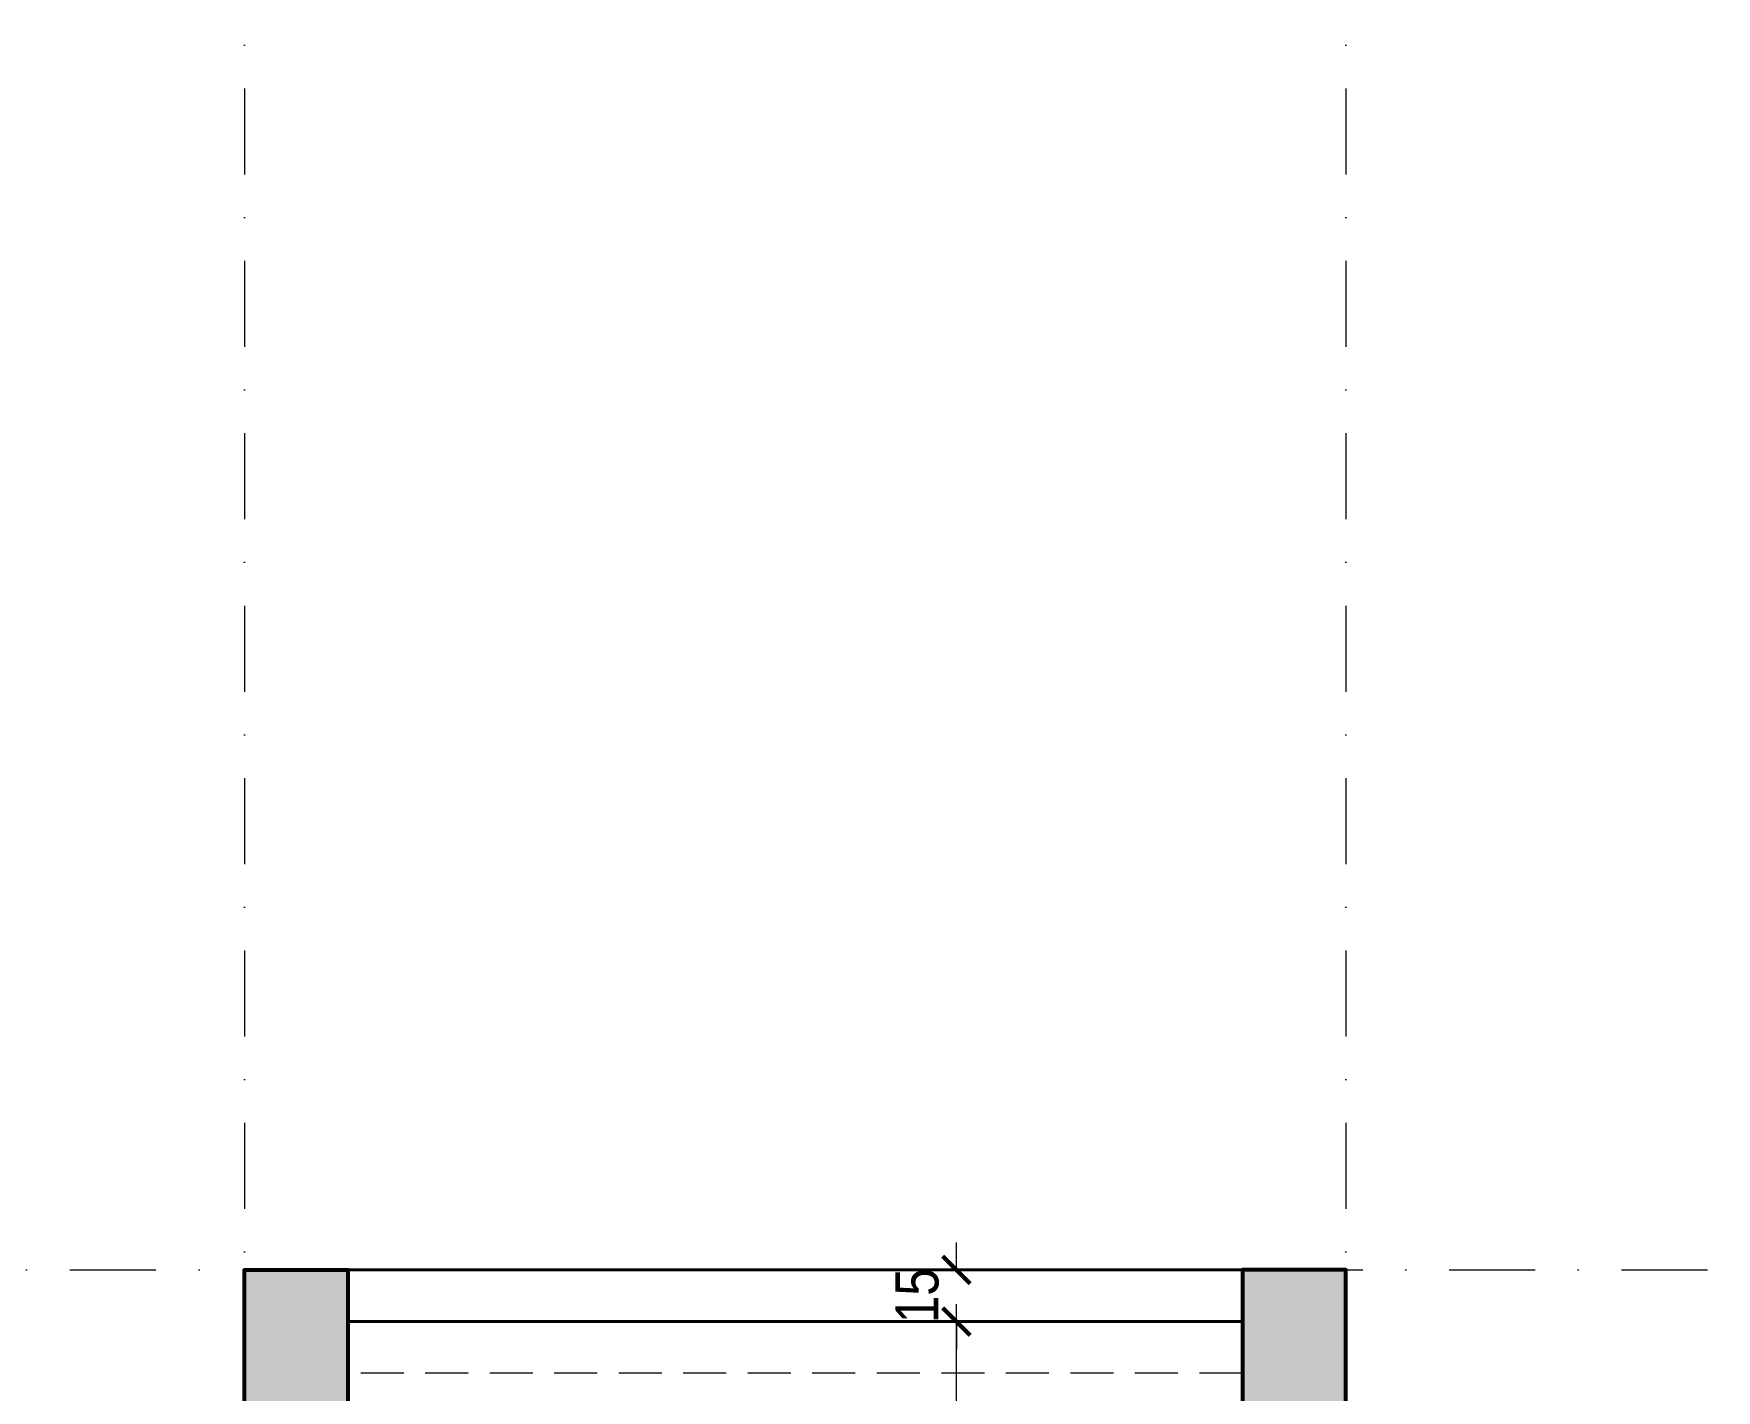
# Model space of a CAD drawing. Header units: centimetres. Extents: x 6300 to 11550, y 0 to 5300.
# Drawn here: x 9288.8 to 9777.8, y 2911.4 to 3305.7 of the extents above; entities that cross this region are included whole.
import ezdxf
from ezdxf.xclip import XClip

# ---------------------------------------------------------------- set-up
doc = ezdxf.new("R2010")
doc.units = ezdxf.units.CM
doc.header["$LTSCALE"] = 100
doc.header["$XCLIPFRAME"] = 0
doc.linetypes.add('D BLOK_AKS_NK$0$DASHDOT2', pattern=[0.5, 0.25, -0.125, 0, -0.125])
doc.linetypes.add('D BLOK_STA_NK$0$HIDDEN2', pattern=[0.1875, 0.125, -0.0625])
for name, color, linetype, lineweight in [('D BLOK_AKS_NK$0$MYD - AKS', 8, 'D BLOK_AKS_NK$0$DASHDOT2', 15), ('D BLOK_MERDİVEN_NK$0$MYD - B-H', 37, 'Continuous', 20), ('D BLOK_MERDİVEN_NK$0$MYD - BA', 6, 'Continuous', 53), ('D BLOK_MERDİVEN_NK$0$MYD - DUVAR', 4, 'Continuous', 40), ('D BLOK_MERDİVEN_NK$0$MYD - WIPEOUT', 241, 'Continuous', 0), ('D BLOK_STA_NK$0$MYD - IZ-1', 8, 'D BLOK_STA_NK$0$HIDDEN2', 20), ('D BLOK_ZK$0$MYD - DIM-IC', 10, 'Continuous', 20)]:
    doc.layers.add(name, color=color, linetype=linetype, lineweight=lineweight)
doc.layers.add('D BLOK_ZK$0$MYD - ALAN-NET', color=30, linetype='Continuous', lineweight=9, plot=False)
doc.styles.add('D BLOK_ZK$0$MYD_1.25mm', font='ARIALN.TTF', dxfattribs={"height": 12.5})
doc.dimstyles.new('D BLOK_ZK$0$MYD_DIM050', dxfattribs={"dimscale": 0, "dimtxt": 12.5, "dimasz": 8, "dimexe": 5, "dimexo": 0, "dimgap": 5, "dimtad": 1, "dimdec": 1, "dimrnd": 0.5, "dimzin": 12, "dimdsep": 46, "dimtxsty": 'D BLOK_ZK$0$MYD_1.25mm', "dimblk": 'D BLOK_ZK$0$_ARCHTICK', "dimcen": 0.09, "dimdle": 5, "dimclrd": 256, "dimclre": 256, "dimclrt": 256, "dimadec": 0, "dimazin": 0, "dimtfac": 1, "dimtdec": 1, "dimtix": 1, "dimtofl": 0, "dimtmove": 2, "dimatfit": 1, "dimldrblk": 'D BLOK_ZK$0$_ARCHTICK', "dimfxl": 30, "dimfxlon": 1, "dimtolj": 1, "dimtzin": 0, "dimlwd": -1, "dimlwe": -1, "dimarcsym": 0})

# ---------------------------------------------------------------- blocks, each defined once
blk = doc.blocks.new('D BLOK_MERDİVEN_NK')
for points in [[(3050.11, 2946.42), (3080.11, 2946.42), (3080.11, 2226.42), (3050.11, 2226.42)], [(3340.11, 2946.42), (3370.11, 2946.42), (3370.11, 2226.42), (3340.11, 2226.42)]]:
    blk.add_wipeout(points).dxf.layer = 'D BLOK_MERDİVEN_NK$0$MYD - WIPEOUT'
at = {"layer": 'D BLOK_MERDİVEN_NK$0$MYD - B-H'}
h = blk.add_hatch(dxfattribs=at)
h.set_pattern_fill('ANSI33', color=256)
h.paths.add_polyline_path([(3080.11, 2226.42), (3050.11, 2226.42), (3050.11, 2946.42), (3080.11, 2946.42)])
h = blk.add_hatch(dxfattribs=at)
h.set_pattern_fill('ANSI33', color=256)
h.paths.add_polyline_path([(3340.11, 2226.42), (3370.11, 2226.42), (3370.11, 2946.42), (3340.11, 2946.42)])
at = {"layer": 'D BLOK_MERDİVEN_NK$0$MYD - BA'}
for points in [[(3080.11, 2226.42), (3050.11, 2226.42), (3050.11, 2946.42), (3080.11, 2946.42)], [(3340.11, 2226.42), (3370.11, 2226.42), (3370.11, 2946.42), (3340.11, 2946.42)]]:
    blk.add_lwpolyline(points, close=True, dxfattribs=at)
at = {"layer": 'D BLOK_MERDİVEN_NK$0$MYD - DUVAR'}
blk.add_lwpolyline([(3080.11, 2946.42), (3340.11, 2946.42), (3340.11, 2931.42), (3080.11, 2931.42)], close=True, dxfattribs=at)
blk = doc.blocks.new('D BLOK_STA_NK')
at = {"layer": 'D BLOK_STA_NK$0$MYD - IZ-1', "color": 215, "true_color": 0xa953a0}
blk.add_lwpolyline([(3080.11, 2946.42), (3340.11, 2946.42), (3340.11, 2916.42), (3080.11, 2916.42)], close=True, dxfattribs=at)
blk = doc.blocks.new('D BLOK_AKS_NK')
at = {"layer": 'D BLOK_AKS_NK$0$MYD - AKS'}
for points in [[(3050.11, 3540.24), (3050.11, 942.88)], [(3370.11, 3540.24), (3370.11, 942.88)], [(193.78, 2946.42), (4534.65, 2946.42)]]:
    blk.add_lwpolyline(points, dxfattribs=at)
blk = doc.blocks.new('D BLOK_ZK$0$_ARCHTICK')
at = {"color": 0, "linetype": 'ByBlock', "const_width": 0.15}
blk.add_lwpolyline([(-0.5, -0.5), (0.5, 0.5)], dxfattribs=at)
blk = doc.blocks.new('*D231')
at = {"layer": 'D BLOK_ZK$0$MYD - DIM-IC', "transparency": 16777216}
for p, q in [((3256.98, 2381.42), (3256.98, 2936.42)), ((3256.98, 2931.42), (3261.98, 2931.42)), ((3256.98, 2386.42), (3261.98, 2386.42))]:
    blk.add_line(p, q, dxfattribs=at)
at = {"layer": 'Defpoints', "color": 0, "transparency": 16777216}
for p in [(3256.98, 2931.42), (3256.98, 2931.42), (3256.98, 2386.42)]:
    blk.add_point(p, dxfattribs=at)
at = {"layer": 'D BLOK_ZK$0$MYD - DIM-IC', "transparency": 16777216, "xscale": 8, "yscale": 8, "zscale": 8}
for p, rotation in [((3256.98, 2931.42), 90), ((3256.98, 2386.42), 270)]:
    blk.add_blockref('D BLOK_ZK$0$_ARCHTICK', p, dxfattribs=dict(at, rotation=rotation))
at = {"layer": 'D BLOK_ZK$0$MYD - DIM-IC', "transparency": 16777216, "insert": (3245.63, 2658.92), "char_height": 12.5, "attachment_point": 5, "rotation": 90, "style": 'D BLOK_ZK$0$MYD_1.25mm'}
blk.add_mtext('\\A1;545', dxfattribs=at)
blk = doc.blocks.new('*D232')
at = {"layer": 'D BLOK_ZK$0$MYD - DIM-IC', "transparency": 16777216}
for p, q in [((3256.98, 2946.42), (3256.98, 2954.42)), ((3256.98, 2946.42), (3261.98, 2946.42)), ((3256.98, 2931.42), (3261.98, 2931.42)), ((3256.98, 2931.42), (3256.98, 2923.42))]:
    blk.add_line(p, q, dxfattribs=at)
at = {"layer": 'Defpoints', "color": 0, "transparency": 16777216}
for p in [(3256.98, 2946.42), (3256.98, 2946.42), (3256.98, 2931.42)]:
    blk.add_point(p, dxfattribs=at)
at = {"layer": 'D BLOK_ZK$0$MYD - DIM-IC', "transparency": 16777216, "xscale": 8, "yscale": 8, "zscale": 8}
for p, rotation in [((3256.98, 2946.42), 270), ((3256.98, 2931.42), 90)]:
    blk.add_blockref('D BLOK_ZK$0$_ARCHTICK', p, dxfattribs=dict(at, rotation=rotation))
at = {"layer": 'D BLOK_ZK$0$MYD - DIM-IC', "transparency": 16777216, "insert": (3245.6, 2938.92), "char_height": 12.5, "attachment_point": 5, "rotation": 90, "style": 'D BLOK_ZK$0$MYD_1.25mm'}
blk.add_mtext('\\A1;15', dxfattribs=at)
blk = doc.blocks.new('D BLOK_ZK')
blk.add_blockref('D BLOK_AKS_NK', (0, 0))
blk.add_blockref('D BLOK_MERDİVEN_NK', (0, 0))
blk.add_blockref('D BLOK_STA_NK', (0, 0))
at = {"layer": 'D BLOK_ZK$0$MYD - ALAN-NET'}
blk.add_lwpolyline([(3080.11, 2931.42), (3340.11, 2931.42), (3340.11, 2386.42), (3080.11, 2386.42)], close=True, dxfattribs=at)
at = {"layer": 'D BLOK_ZK$0$MYD - DIM-IC'}
for base, p1, p2, picture, middle in [((3256.98, 2946.42), (3256.98, 2931.42), (3256.98, 2946.42), '*D232', (3245.6, 2938.92)), ((3256.98, 2931.42), (3256.98, 2386.42), (3256.98, 2931.42), '*D231', (3245.63, 2658.92))]:
    dim = blk.add_linear_dim(base=base, p1=p1, p2=p2, angle=90, dimstyle='D BLOK_ZK$0$MYD_DIM050', override={"dimscale": 1}, dxfattribs=at)
    dim.commit()
    dim.dimension.update_dxf_attribs({"geometry": picture, "text_midpoint": middle})

msp = doc.modelspace()

# ---------------------------------------------------------------- block references
ref = msp.add_blockref('D BLOK_ZK', (6300, 0))
XClip(ref).set_block_clipping_path([(24.9999999999, 25.0000000598), (4724.9999999999, 4424.0000000001)])

doc.saveas('drawing.dxf')
